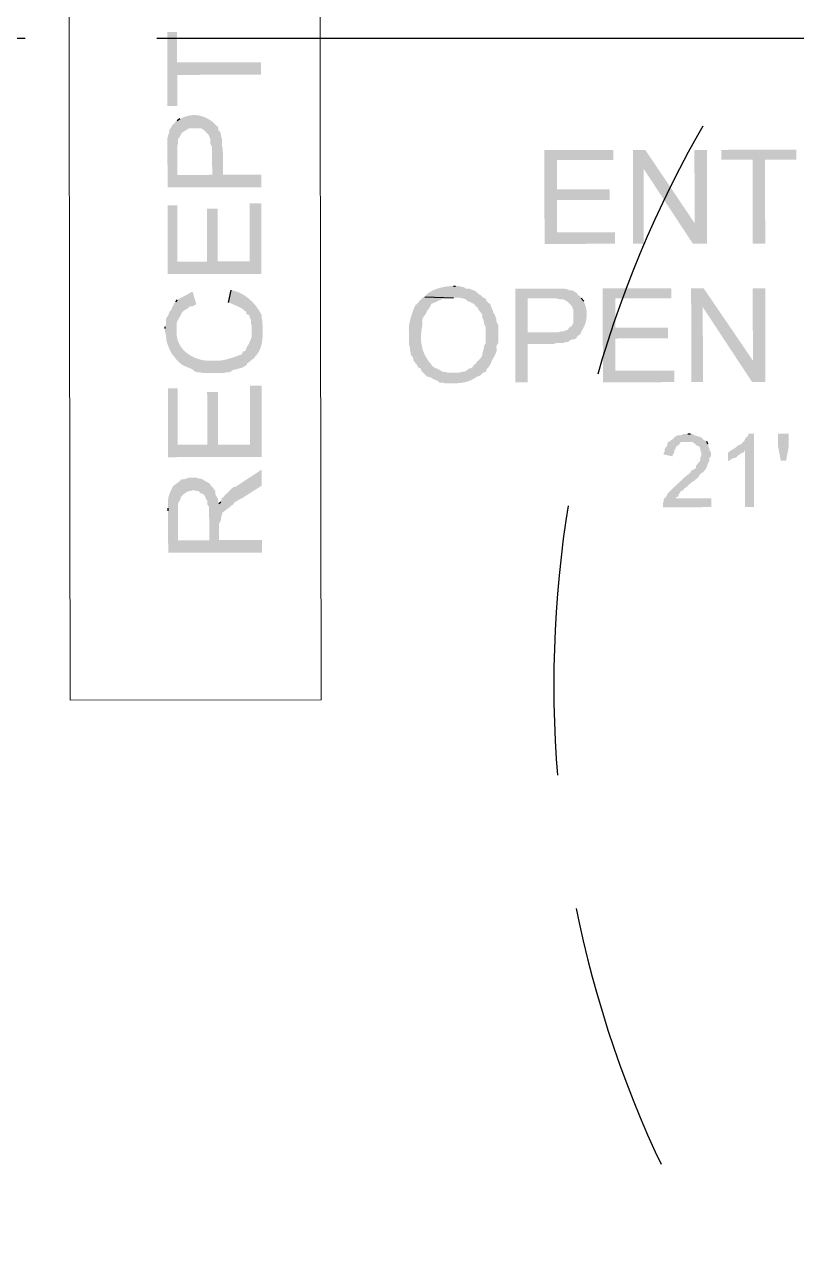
# Model space of a CAD drawing. Header units: inches. Extents: x 6322 to 85903, y -36042 to 7673.
# Drawn here: x 62361.7 to 62435.1, y 5629 to 5745 of the extents above; entities that cross this region are included whole.
import ezdxf

# ---------------------------------------------------------------- set-up
doc = ezdxf.new("R2010")
doc.units = ezdxf.units.IN
doc.header["$LTSCALE"] = 10
for name, pattern in [('Amconstr', [9999, 9999, 0]), ('CENTER', [2, 1.25, -0.25, 0.25, -0.25]), ('DASHED', [0.75, 0.5, -0.25]), ('HIDDEN2', [0.1875, 0.125, -0.0625])]:
    doc.linetypes.add(name, pattern=pattern)
doc.layers.add('A-HIDDEN-1', color=2, linetype='HIDDEN2', lineweight=9)
doc.layers.add('ROAD CL', color=251, linetype='CENTER')

# ---------------------------------------------------------------- blocks, each defined once
blk = doc.blocks.new('pdf plan')
at = {"true_color": 0x000007}
for points in [[(443.415, 391.633), (443.415, 390.26), (443.597, 390.26), (443.597, 390.839), (445.151, 390.839), (445.151, 391.071), (443.597, 391.071), (443.597, 391.633)], [(443.415, 389.417), (443.415, 388.755), (445.151, 388.755), (445.151, 388.987), (444.44, 388.987), (444.44, 389.483), (444.424, 389.516), (444.424, 389.648), (444.407, 389.698), (444.407, 389.731), (444.391, 389.781), (444.357, 389.814), (444.357, 389.863), (444.341, 389.88), (444.291, 389.93), (444.275, 389.946), (444.258, 389.963), (444.242, 388.987), (443.597, 388.987), (443.597, 389.996), (443.564, 389.963), (443.53, 389.93), (443.497, 389.896), (443.481, 389.863), (443.448, 389.814), (443.448, 389.781), (443.431, 389.731), (443.415, 389.665), (443.415, 389.483)], [(443.597, 389.996), (443.597, 389.433), (443.597, 389.516), (443.613, 389.582), (443.613, 389.648), (443.646, 389.698), (443.663, 389.731), (443.679, 389.764), (443.729, 389.797), (443.812, 389.847), (444.043, 389.847), (444.093, 389.814), (444.109, 389.797), (444.142, 389.764), (444.175, 389.731), (444.209, 389.648), (444.209, 389.566), (444.242, 389.499), (444.242, 388.987), (444.258, 389.963), (444.209, 389.996), (444.209, 389.996), (444.188, 390.01), (444.167, 390.023), (444.145, 390.034), (444.123, 390.045), (444.101, 390.055), (444.079, 390.064), (444.057, 390.071), (444.034, 390.078), (444.011, 390.083), (443.988, 390.088), (443.965, 390.091), (443.942, 390.093), (443.919, 390.094), (443.895, 390.094), (443.872, 390.092), (443.848, 390.09), (443.825, 390.086), (443.802, 390.082), (443.778, 390.076), (443.755, 390.069), (443.732, 390.061), (443.709, 390.051), (443.686, 390.041), (443.663, 390.029), (443.663, 390.029), (443.646, 390.029)], [(451.668, 389.433), (450.394, 389.433), (450.394, 387.697), (451.701, 387.697), (451.701, 387.912), (450.626, 387.912), (450.626, 388.507), (451.602, 388.507), (451.602, 388.706), (450.626, 388.706), (450.626, 389.251), (451.668, 389.251)], [(452.263, 389.433), (452.032, 389.433), (452.032, 387.697), (452.23, 387.697), (452.23, 389.086)], [(452.263, 389.433), (452.23, 389.086), (453.14, 387.697), (453.173, 388.077)], [(453.405, 389.433), (453.173, 389.433), (453.173, 388.077), (453.14, 387.697), (453.405, 387.697)], [(455.059, 389.433), (453.669, 389.433), (453.669, 389.251), (454.248, 389.251), (454.248, 387.697), (454.48, 387.697), (454.48, 389.251), (455.059, 389.251)], [(443.415, 388.424), (443.415, 387.151), (445.151, 387.151), (445.151, 388.457), (444.936, 388.457), (444.936, 387.382), (444.341, 387.382), (444.341, 388.358), (444.142, 388.358), (444.142, 387.382), (443.597, 387.382), (443.597, 388.424)], [(444.539, 386.622), (444.589, 386.605), (444.589, 386.605), (444.601, 386.599), (444.614, 386.593), (444.627, 386.587), (444.64, 386.581), (444.653, 386.576), (444.665, 386.57), (444.678, 386.564), (444.691, 386.558), (444.704, 386.553), (444.717, 386.547), (444.729, 386.541), (444.742, 386.535), (444.754, 386.528), (444.766, 386.522), (444.778, 386.515), (444.79, 386.508), (444.801, 386.501), (444.812, 386.493), (444.823, 386.485), (444.833, 386.477), (444.843, 386.468), (444.853, 386.459), (444.862, 386.45), (444.87, 386.44), (444.87, 386.44), (444.87, 386.407), (444.92, 386.39), (444.936, 386.34), (444.953, 386.307), (444.953, 386.241), (444.969, 386.192), (444.969, 386.109), (445.002, 385.58), (445.036, 385.629), (445.069, 385.662), (445.069, 385.662), (445.084, 385.685), (445.098, 385.709), (445.111, 385.733), (445.122, 385.757), (445.132, 385.782), (445.14, 385.807), (445.147, 385.832), (445.153, 385.858), (445.158, 385.884), (445.162, 385.911), (445.165, 385.937), (445.168, 385.964), (445.17, 385.991), (445.171, 386.018), (445.171, 386.045), (445.172, 386.073), (445.171, 386.1), (445.171, 386.127), (445.17, 386.155), (445.17, 386.182), (445.169, 386.209), (445.168, 386.237), (445.168, 386.264), (445.168, 386.291), (445.168, 386.291), (445.151, 386.324), (445.151, 386.39), (445.151, 386.39), (445.139, 386.415), (445.126, 386.439), (445.112, 386.462), (445.098, 386.485), (445.083, 386.507), (445.068, 386.529), (445.052, 386.551), (445.036, 386.571), (445.019, 386.591), (445.001, 386.611), (444.984, 386.63), (444.965, 386.648), (444.946, 386.666), (444.927, 386.683), (444.907, 386.7), (444.887, 386.716), (444.866, 386.731), (444.844, 386.746), (444.822, 386.76), (444.8, 386.773), (444.777, 386.786), (444.753, 386.798), (444.729, 386.809), (444.705, 386.82), (444.705, 386.82), (444.639, 386.837), (444.589, 386.853)], [(448.707, 386.919), (448.641, 386.919), (448.641, 386.919), (448.623, 386.917), (448.604, 386.915), (448.585, 386.912), (448.567, 386.909), (448.548, 386.906), (448.53, 386.903), (448.511, 386.899), (448.493, 386.895), (448.475, 386.891), (448.456, 386.886), (448.438, 386.881), (448.42, 386.876), (448.402, 386.87), (448.384, 386.864), (448.366, 386.857), (448.348, 386.849), (448.331, 386.842), (448.313, 386.833), (448.296, 386.824), (448.279, 386.815), (448.262, 386.805), (448.245, 386.794), (448.228, 386.782), (448.211, 386.77), (448.211, 386.77), (448.178, 386.721), (448.707, 386.704), (448.823, 386.704), (448.889, 386.688), (448.939, 386.671), (448.972, 386.638), (449.022, 386.622), (449.038, 386.605), (449.088, 386.588), (449.121, 386.539), (449.154, 386.522), (449.171, 386.473), (449.204, 386.44), (449.237, 386.39), (449.237, 386.34), (449.253, 386.307), (449.27, 386.258), (449.27, 386.225), (449.303, 386.158), (449.303, 386.158), (449.303, 386.148), (449.303, 386.138), (449.303, 386.128), (449.303, 386.118), (449.303, 386.109), (449.303, 386.099), (449.303, 386.089), (449.303, 386.08), (449.303, 386.071), (449.303, 386.061), (449.303, 386.052), (449.303, 386.043), (449.303, 386.033), (449.303, 386.024), (449.303, 386.015), (449.303, 386.005), (449.303, 385.996), (449.303, 385.986), (449.303, 385.977), (449.303, 385.967), (449.303, 385.957), (449.303, 385.947), (449.303, 385.937), (449.303, 385.927), (449.303, 385.927), (449.303, 385.861), (449.27, 385.811), (449.27, 385.778), (449.253, 385.712), (449.237, 385.662), (449.237, 385.629), (449.204, 385.58), (449.187, 385.563), (449.154, 385.53), (449.121, 385.497), (449.121, 385.48), (449.088, 385.464), (449.055, 385.414), (449.022, 385.398), (448.972, 385.381), (448.939, 385.348), (448.889, 385.331), (448.856, 385.331), (448.807, 385.315), (448.707, 385.315), (449.253, 385.315), (449.303, 385.331), (449.319, 385.381), (449.352, 385.414), (449.386, 385.464), (449.419, 385.546), (449.468, 385.629), (449.501, 385.712), (449.501, 385.811), (449.534, 385.861), (449.534, 386.192), (449.501, 386.258), (449.501, 386.307), (449.468, 386.39), (449.435, 386.44), (449.435, 386.473), (449.419, 386.489), (449.386, 386.588), (449.352, 386.605), (449.319, 386.638), (449.303, 386.688), (449.253, 386.704), (449.204, 386.754), (449.171, 386.77), (449.154, 386.787), (449.121, 386.82), (449.005, 386.87), (448.939, 386.87), (448.889, 386.903), (448.856, 386.903), (448.807, 386.919), (448.741, 386.919)], [(450.494, 386.87), (449.849, 386.87), (449.849, 385.133), (450.08, 385.133), (450.08, 385.844), (450.56, 385.844), (450.61, 385.861), (450.742, 385.861), (450.775, 385.877), (450.825, 385.877), (450.858, 385.91), (450.907, 385.927), (450.94, 385.927), (450.973, 385.943), (451.006, 385.993), (451.056, 386.026), (450.08, 386.059), (450.08, 386.688), (451.073, 386.688), (451.056, 386.721), (451.006, 386.754), (450.99, 386.787), (450.907, 386.837), (450.858, 386.837), (450.825, 386.853), (450.758, 386.87), (450.56, 386.87)], [(452.743, 386.87), (451.47, 386.87), (451.47, 385.133), (452.793, 385.133), (452.793, 385.348), (451.701, 385.348), (451.701, 385.943), (452.677, 385.943), (452.677, 386.142), (451.701, 386.142), (451.701, 386.688), (452.743, 386.688)], [(453.339, 386.87), (453.107, 386.87), (453.107, 385.133), (453.322, 385.133), (453.322, 386.522)], [(453.339, 386.87), (453.322, 386.522), (454.232, 385.133), (454.248, 385.53)], [(454.48, 386.87), (454.248, 386.87), (454.248, 385.53), (454.232, 385.133), (454.48, 385.133)], [(443.365, 386.142), (443.365, 386.076), (443.382, 386.026), (443.382, 386.026), (443.382, 386.01), (443.383, 385.993), (443.384, 385.977), (443.386, 385.961), (443.388, 385.945), (443.39, 385.93), (443.393, 385.914), (443.397, 385.899), (443.401, 385.883), (443.405, 385.868), (443.41, 385.853), (443.415, 385.838), (443.42, 385.823), (443.426, 385.808), (443.432, 385.793), (443.438, 385.779), (443.445, 385.764), (443.451, 385.749), (443.458, 385.735), (443.466, 385.72), (443.473, 385.706), (443.481, 385.691), (443.489, 385.677), (443.497, 385.662), (443.497, 385.662), (443.53, 385.629), (443.564, 385.58), (443.564, 385.58), (443.579, 385.562), (443.594, 385.546), (443.608, 385.532), (443.621, 385.519), (443.634, 385.508), (443.645, 385.497), (443.656, 385.488), (443.667, 385.48), (443.677, 385.473), (443.688, 385.467), (443.698, 385.461), (443.708, 385.455), (443.719, 385.45), (443.729, 385.446), (443.741, 385.441), (443.752, 385.436), (443.764, 385.431), (443.778, 385.426), (443.791, 385.42), (443.806, 385.414), (443.822, 385.407), (443.839, 385.399), (443.858, 385.391), (443.878, 385.381), (443.878, 385.381), (443.911, 385.348), (443.96, 385.331), (444.01, 385.331), (444.06, 385.315), (444.06, 385.315), (444.076, 385.315), (444.093, 385.315), (444.109, 385.315), (444.126, 385.315), (444.142, 385.315), (444.159, 385.315), (444.175, 385.315), (444.191, 385.315), (444.208, 385.315), (444.224, 385.315), (444.24, 385.315), (444.256, 385.315), (444.272, 385.315), (444.288, 385.315), (444.304, 385.315), (444.319, 385.315), (444.335, 385.315), (444.35, 385.315), (444.366, 385.315), (444.381, 385.315), (444.396, 385.315), (444.411, 385.315), (444.426, 385.315), (444.44, 385.315), (444.44, 385.315), (444.506, 385.331), (444.556, 385.331), (444.589, 385.348), (444.639, 385.381), (444.672, 385.381), (444.721, 385.398), (444.787, 385.414), (444.821, 385.431), (444.87, 385.464), (444.887, 385.497), (444.936, 385.53), (444.969, 385.563), (445.002, 385.58), (444.969, 386.109), (444.969, 385.993), (444.953, 385.943), (444.936, 385.91), (444.92, 385.861), (444.887, 385.811), (444.87, 385.778), (444.854, 385.728), (444.804, 385.712), (444.787, 385.662), (444.738, 385.646), (444.738, 385.646), (444.727, 385.641), (444.715, 385.637), (444.702, 385.632), (444.688, 385.627), (444.673, 385.622), (444.657, 385.616), (444.641, 385.611), (444.625, 385.605), (444.607, 385.6), (444.59, 385.594), (444.572, 385.589), (444.554, 385.584), (444.536, 385.579), (444.518, 385.574), (444.5, 385.569), (444.482, 385.565), (444.464, 385.561), (444.447, 385.557), (444.43, 385.554), (444.414, 385.552), (444.399, 385.549), (444.384, 385.548), (444.37, 385.547), (444.357, 385.546), (444.357, 385.546), (444.209, 385.546), (444.209, 385.546), (444.171, 385.546), (444.133, 385.547), (444.095, 385.551), (444.057, 385.557), (444.02, 385.565), (443.982, 385.576), (443.946, 385.588), (443.91, 385.603), (443.875, 385.619), (443.84, 385.638), (443.808, 385.659), (443.776, 385.681), (443.747, 385.705), (443.719, 385.731), (443.693, 385.759), (443.669, 385.788), (443.648, 385.819), (443.629, 385.851), (443.613, 385.885), (443.6, 385.921), (443.59, 385.957), (443.583, 385.996), (443.58, 386.035), (443.58, 386.076), (443.58, 386.076), (443.58, 386.109), (443.564, 386.638), (443.53, 386.605), (443.514, 386.555), (443.497, 386.539), (443.481, 386.489), (443.448, 386.456), (443.431, 386.407), (443.415, 386.373), (443.382, 386.324), (443.382, 386.225), (443.365, 386.175)], [(443.564, 386.638), (443.58, 386.109), (443.58, 386.241), (443.597, 386.291), (443.646, 386.373), (443.663, 386.407), (443.679, 386.44), (443.712, 386.473), (443.745, 386.489), (443.795, 386.522), (443.828, 386.555), (443.878, 386.555), (443.944, 386.588), (443.878, 386.82), (443.861, 386.82), (443.861, 386.82), (443.851, 386.814), (443.841, 386.808), (443.831, 386.802), (443.821, 386.797), (443.812, 386.791), (443.802, 386.786), (443.793, 386.78), (443.783, 386.775), (443.774, 386.77), (443.765, 386.765), (443.756, 386.761), (443.748, 386.756), (443.739, 386.751), (443.73, 386.747), (443.722, 386.742), (443.713, 386.738), (443.705, 386.734), (443.696, 386.729), (443.688, 386.725), (443.679, 386.721), (443.671, 386.717), (443.663, 386.713), (443.654, 386.708), (443.646, 386.704), (443.646, 386.704), (443.597, 386.671)], [(448.178, 386.721), (448.129, 386.704), (448.112, 386.671), (448.095, 386.671), (448.062, 386.622), (448.029, 386.588), (447.996, 386.555), (447.996, 386.555), (447.99, 386.542), (447.983, 386.528), (447.976, 386.512), (447.969, 386.495), (447.962, 386.477), (447.955, 386.457), (447.948, 386.438), (447.94, 386.417), (447.933, 386.396), (447.927, 386.374), (447.92, 386.352), (447.914, 386.33), (447.907, 386.308), (447.902, 386.286), (447.897, 386.264), (447.892, 386.242), (447.888, 386.22), (447.885, 386.2), (447.882, 386.179), (447.88, 386.16), (447.879, 386.141), (447.878, 386.124), (447.879, 386.107), (447.88, 386.092), (447.88, 386.092), (447.88, 385.844), (447.897, 385.778), (447.897, 385.728), (447.914, 385.695), (447.914, 385.646), (447.947, 385.613), (447.963, 385.563), (447.963, 385.546), (447.996, 385.497), (448.029, 385.464), (448.046, 385.414), (448.095, 385.398), (448.112, 385.348), (448.145, 385.315), (448.178, 385.282), (448.211, 385.249), (448.261, 385.232), (448.277, 385.232), (448.327, 385.199), (448.36, 385.183), (448.41, 385.166), (448.443, 385.133), (448.509, 385.133), (448.559, 385.116), (448.592, 385.116), (448.592, 385.116), (448.616, 385.116), (448.641, 385.116), (448.665, 385.117), (448.689, 385.117), (448.713, 385.117), (448.737, 385.118), (448.761, 385.119), (448.784, 385.121), (448.807, 385.123), (448.83, 385.125), (448.853, 385.128), (448.875, 385.131), (448.897, 385.135), (448.919, 385.139), (448.94, 385.145), (448.962, 385.151), (448.983, 385.158), (449.003, 385.165), (449.024, 385.174), (449.044, 385.183), (449.064, 385.194), (449.083, 385.206), (449.102, 385.218), (449.121, 385.232), (449.121, 385.232), (449.204, 385.265), (449.253, 385.315), (448.592, 385.315), (448.559, 385.331), (448.509, 385.331), (448.476, 385.348), (448.426, 385.381), (448.377, 385.398), (448.344, 385.414), (448.294, 385.464), (448.277, 385.497), (448.261, 385.497), (448.244, 385.53), (448.244, 385.53), (448.226, 385.555), (448.21, 385.58), (448.195, 385.606), (448.181, 385.632), (448.168, 385.658), (448.156, 385.684), (448.146, 385.711), (448.137, 385.738), (448.129, 385.765), (448.122, 385.793), (448.117, 385.82), (448.112, 385.848), (448.108, 385.876), (448.106, 385.904), (448.104, 385.933), (448.103, 385.961), (448.104, 385.99), (448.105, 386.018), (448.107, 386.047), (448.11, 386.076), (448.113, 386.105), (448.118, 386.134), (448.123, 386.163), (448.129, 386.192), (448.129, 386.192), (448.129, 386.307), (448.145, 386.34), (448.178, 386.39), (448.195, 386.407), (448.211, 386.456), (448.244, 386.489), (448.261, 386.522), (448.277, 386.539), (448.294, 386.588), (448.294, 386.588), (448.304, 386.593), (448.315, 386.597), (448.326, 386.602), (448.336, 386.606), (448.347, 386.611), (448.359, 386.616), (448.37, 386.621), (448.381, 386.626), (448.392, 386.631), (448.404, 386.636), (448.415, 386.641), (448.426, 386.646), (448.438, 386.652), (448.449, 386.657), (448.46, 386.662), (448.472, 386.667), (448.483, 386.672), (448.494, 386.677), (448.505, 386.682), (448.516, 386.686), (448.527, 386.691), (448.538, 386.696), (448.548, 386.7), (448.559, 386.704), (448.559, 386.704), (448.707, 386.704)], [(451.073, 386.688), (450.527, 386.688), (450.61, 386.688), (450.676, 386.671), (450.742, 386.671), (450.825, 386.622), (450.841, 386.605), (450.891, 386.555), (450.907, 386.522), (450.924, 386.473), (450.924, 386.241), (450.907, 386.192), (450.891, 386.175), (450.841, 386.142), (450.825, 386.109), (450.742, 386.076), (450.692, 386.076), (450.643, 386.059), (450.08, 386.059), (451.056, 386.026), (451.073, 386.076), (451.073, 386.076), (451.087, 386.097), (451.1, 386.118), (451.111, 386.139), (451.122, 386.161), (451.132, 386.183), (451.141, 386.205), (451.149, 386.228), (451.155, 386.25), (451.161, 386.273), (451.166, 386.296), (451.169, 386.319), (451.172, 386.342), (451.173, 386.366), (451.174, 386.389), (451.173, 386.413), (451.172, 386.436), (451.169, 386.459), (451.166, 386.483), (451.161, 386.506), (451.155, 386.529), (451.149, 386.553), (451.141, 386.576), (451.132, 386.599), (451.122, 386.622), (451.122, 386.622), (451.122, 386.638)], [(443.415, 385.034), (443.415, 383.76), (445.151, 383.76), (445.151, 385.083), (444.936, 385.083), (444.936, 383.992), (444.341, 383.992), (444.341, 384.968), (444.142, 384.968), (444.142, 383.992), (443.597, 383.992), (443.597, 385.034)], [(453.041, 384.174), (452.958, 384.174), (452.958, 384.174), (452.948, 384.166), (452.939, 384.16), (452.931, 384.156), (452.923, 384.153), (452.915, 384.15), (452.909, 384.149), (452.902, 384.148), (452.896, 384.148), (452.89, 384.148), (452.884, 384.148), (452.877, 384.149), (452.871, 384.149), (452.865, 384.149), (452.858, 384.148), (452.852, 384.147), (452.844, 384.144), (452.836, 384.141), (452.828, 384.136), (452.819, 384.131), (452.809, 384.123), (452.798, 384.114), (452.786, 384.103), (452.774, 384.09), (452.76, 384.074), (452.76, 384.074), (452.727, 384.058), (452.71, 384.041), (452.677, 384.025), (452.66, 383.992), (452.66, 383.959), (452.644, 383.942), (452.611, 383.892), (452.611, 383.843), (452.594, 383.826), (452.594, 383.793), (452.76, 383.76), (452.76, 383.793), (452.793, 383.826), (452.793, 383.876), (452.809, 383.892), (452.826, 383.942), (452.859, 383.959), (452.875, 383.975), (452.892, 383.992), (452.909, 384.025), (453.041, 384.025), (453.388, 384.041), (453.339, 384.058), (453.322, 384.074), (453.289, 384.107), (453.256, 384.124), (453.239, 384.124), (453.19, 384.141), (453.173, 384.141), (453.124, 384.174), (453.09, 384.174)], [(454.265, 384.174), (454.166, 384.174), (454.149, 384.124), (454.116, 384.107), (454.099, 384.074), (454.083, 384.041), (454.066, 384.025), (454.017, 383.975), (454, 383.975), (453.967, 383.959), (453.951, 383.942), (453.917, 383.909), (453.884, 383.892), (454.099, 383.876), (454.099, 382.817), (454.265, 382.817)], [(454.761, 383.677), (454.711, 383.942), (454.711, 384.174), (454.91, 384.174), (454.91, 383.942), (454.86, 383.677)], [(453.388, 384.041), (453.041, 384.025), (453.124, 384.025), (453.173, 383.992), (453.206, 383.959), (453.256, 383.942), (453.272, 383.892), (453.272, 383.876), (453.289, 383.826), (453.289, 383.76), (453.272, 383.744), (453.272, 383.694), (453.256, 383.661), (453.239, 383.644), (453.206, 383.595), (453.19, 383.578), (453.19, 383.545), (453.173, 383.529), (453.14, 383.512), (453.107, 383.496), (453.09, 383.462), (453.057, 383.429), (453.057, 383.429), (453.047, 383.423), (453.036, 383.416), (453.026, 383.408), (453.015, 383.4), (453.004, 383.391), (452.993, 383.382), (452.982, 383.372), (452.97, 383.362), (452.959, 383.352), (452.948, 383.341), (452.936, 383.331), (452.925, 383.32), (452.914, 383.309), (452.902, 383.298), (452.891, 383.287), (452.88, 383.276), (452.869, 383.265), (452.857, 383.255), (452.846, 383.245), (452.835, 383.234), (452.824, 383.225), (452.814, 383.215), (452.803, 383.206), (452.793, 383.198), (452.793, 383.198), (452.76, 383.165), (452.743, 383.148), (452.727, 383.132), (452.71, 383.115), (452.677, 383.082), (452.66, 383.065), (452.644, 383.016), (452.611, 382.983), (452.594, 382.966), (452.594, 382.917), (452.578, 382.9), (452.578, 382.817), (453.471, 382.817), (453.471, 382.983), (452.809, 382.983), (452.826, 382.999), (452.859, 383.016), (452.875, 383.065), (452.892, 383.082), (452.909, 383.115), (452.958, 383.132), (452.975, 383.165), (453.024, 383.198), (453.057, 383.231), (453.057, 383.231), (453.067, 383.241), (453.076, 383.249), (453.084, 383.256), (453.092, 383.263), (453.098, 383.268), (453.104, 383.273), (453.11, 383.277), (453.116, 383.28), (453.121, 383.284), (453.126, 383.287), (453.131, 383.29), (453.136, 383.293), (453.141, 383.296), (453.147, 383.3), (453.153, 383.304), (453.159, 383.308), (453.166, 383.313), (453.174, 383.319), (453.182, 383.326), (453.191, 383.334), (453.202, 383.343), (453.213, 383.354), (453.226, 383.366), (453.239, 383.38), (453.239, 383.38), (453.256, 383.413), (453.272, 383.429), (453.289, 383.446), (453.322, 383.462), (453.322, 383.462), (453.334, 383.476), (453.344, 383.488), (453.353, 383.499), (453.36, 383.509), (453.367, 383.518), (453.372, 383.526), (453.377, 383.533), (453.381, 383.539), (453.384, 383.545), (453.387, 383.55), (453.389, 383.555), (453.39, 383.56), (453.392, 383.564), (453.393, 383.569), (453.394, 383.574), (453.396, 383.579), (453.397, 383.584), (453.399, 383.59), (453.401, 383.597), (453.404, 383.604), (453.407, 383.613), (453.411, 383.622), (453.416, 383.633), (453.421, 383.644), (453.421, 383.644), (453.438, 383.677), (453.438, 383.727), (453.471, 383.76), (453.471, 383.826), (453.438, 383.876), (453.438, 383.909), (453.421, 383.942), (453.421, 383.975), (453.405, 383.992)], [(453.884, 383.892), (453.802, 383.843), (453.785, 383.826), (453.785, 383.661), (453.802, 383.677), (453.884, 383.727), (453.917, 383.727), (453.951, 383.744), (453.951, 383.76), (454, 383.793), (454.017, 383.81), (454.066, 383.826), (454.083, 383.843), (454.099, 383.876)], [(444.357, 382.9), (444.357, 382.487), (444.357, 382.52), (444.391, 382.586), (444.391, 382.619), (444.407, 382.685), (444.424, 382.735), (444.473, 382.768), (444.49, 382.784), (444.556, 382.834), (444.572, 382.85), (444.622, 382.884), (444.639, 382.917), (444.721, 382.966), (444.787, 382.999), (445.151, 383.231), (445.151, 383.529), (444.672, 383.214), (444.672, 383.214), (444.662, 383.214), (444.652, 383.212), (444.642, 383.209), (444.633, 383.206), (444.624, 383.201), (444.615, 383.196), (444.607, 383.19), (444.598, 383.183), (444.59, 383.176), (444.582, 383.168), (444.574, 383.16), (444.566, 383.152), (444.559, 383.144), (444.551, 383.136), (444.543, 383.127), (444.536, 383.119), (444.528, 383.111), (444.521, 383.103), (444.513, 383.095), (444.505, 383.088), (444.497, 383.081), (444.489, 383.075), (444.481, 383.07), (444.473, 383.065), (444.473, 383.065), (444.44, 383.016), (444.424, 383.016), (444.407, 382.983), (444.391, 382.933)], [(443.415, 382.768), (443.415, 381.99), (445.151, 381.99), (445.151, 382.222), (444.357, 382.222), (444.357, 382.9), (444.341, 382.917), (444.341, 382.983), (444.324, 383.016), (444.291, 383.065), (444.291, 383.132), (444.275, 383.148), (444.242, 383.198), (444.209, 383.231), (444.192, 383.264), (444.175, 382.222), (443.597, 382.222), (443.597, 382.768), (443.564, 383.264), (443.514, 383.231), (443.514, 383.231), (443.506, 383.216), (443.498, 383.202), (443.49, 383.187), (443.482, 383.173), (443.475, 383.159), (443.468, 383.144), (443.461, 383.13), (443.455, 383.115), (443.449, 383.101), (443.443, 383.086), (443.438, 383.072), (443.433, 383.057), (443.429, 383.043), (443.425, 383.028), (443.421, 383.014), (443.418, 382.999), (443.416, 382.985), (443.414, 382.97), (443.412, 382.956), (443.412, 382.941), (443.411, 382.927), (443.412, 382.912), (443.413, 382.898), (443.415, 382.884), (443.415, 382.884), (443.415, 382.817)], [(443.564, 383.264), (443.597, 382.768), (443.597, 382.9), (443.646, 382.983), (443.646, 383.016), (443.679, 383.049), (443.712, 383.082), (443.795, 383.132), (443.828, 383.132), (443.878, 383.148), (443.894, 383.148), (443.944, 383.132), (443.977, 383.132), (444.027, 383.082), (444.06, 383.082), (444.093, 383.049), (444.126, 382.966), (444.142, 382.966), (444.142, 382.884), (444.175, 382.834), (444.175, 382.222), (444.192, 383.264), (444.142, 383.297), (444.109, 383.314), (444.027, 383.363), (443.977, 383.363), (443.944, 383.38), (443.795, 383.38), (443.712, 383.347), (443.663, 383.347), (443.613, 383.297), (443.597, 383.297)]]:
    blk.add_hatch(color=7, dxfattribs=at).paths.add_polyline_path(points)
at = {"color": 7, "linetype": 'Continuous', "lineweight": -2, "true_color": 0x000007}
for p, q in [((443.597, 389.996), (443.646, 390.029)), ((444.539, 386.622), (444.589, 386.853)), ((448.707, 386.919), (448.741, 386.919)), ((443.564, 386.638), (443.597, 386.671)), ((448.178, 386.721), (448.707, 386.704)), ((451.073, 386.688), (451.122, 386.638)), ((443.365, 386.142), (443.365, 386.175)), ((453.041, 384.174), (453.09, 384.174)), ((453.388, 384.041), (453.405, 383.992)), ((443.415, 382.768), (443.415, 382.817)), ((444.357, 382.9), (444.391, 382.933))]:
    blk.add_line(p, q, dxfattribs=at)
at = {"color": 7, "linetype": 'Continuous', "lineweight": 9, "true_color": 0x000007}
for points in [[(441.595, 379.261), (441.595, 397.935), (441.595, 397.935)], [(446.243, 379.261), (446.243, 397.935), (441.595, 397.935)], [(441.595, 379.261), (446.243, 379.261), (446.243, 379.261)]]:
    blk.add_lwpolyline(points, dxfattribs=at)
at = {"layer": 'A-HIDDEN-1', "linetype": 'DASHED', "lineweight": 25}
blk.add_arc((471.343, 379.488), 20.793, 88.0424, 269.8991, dxfattribs=at)

msp = doc.modelspace()

# ---------------------------------------------------------------- linework, layer by layer
at = {"layer": 'ROAD CL', "ltscale": 5}
msp.add_lwpolyline([(63714.24786, 4966.19694), (62936.78765, 5743.65715), (60915.76724, 5743.65715)], dxfattribs=at)

# ---------------------------------------------------------------- block references
at = {"linetype": 'Amconstr', "lineweight": 25, "xscale": 5.131858713091743, "yscale": 5.131858713091743, "zscale": 5.131858713091743, "rotation": 0.100856521769071}
msp.add_blockref('pdf plan', (60103.28593, 3730.46186), dxfattribs=at)

doc.saveas('drawing.dxf')
